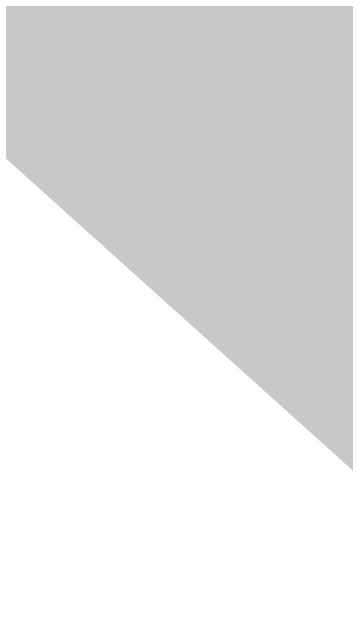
# Paper-space layout '01 Общая пространственная схема' of a CAD drawing. Header units: millimetres. Extents: x 10 to 584, y 10 to 410.
# Drawn here: x 384.016 to 385.396, y 275.307 to 277.84 of the extents above; entities that cross this region are included whole.
import ezdxf

# ---------------------------------------------------------------- set-up
doc = ezdxf.new("R2010")
doc.units = ezdxf.units.MM
doc.layers.add('P_FILL', color=7, linetype='Continuous', lineweight=0, true_color=0xe8e9e2)

psp = doc.layouts.new('01 Общая пространственная схема')

# ---------------------------------------------------------------- hatches: boundary and pattern name
at = {"layer": 'P_FILL', "true_color": 0x675e52}
h = psp.add_hatch(color=7, dxfattribs=at)
h.paths.add_polyline_path([(404.9156, 259.3836), (365.6081, 294.7129), (365.8835, 294.7718), (365.6707, 294.8683), (430.1717, 322.1736), (430.3846, 322.0769), (430.5284, 322.1955), (509.6996, 303.7419), (509.5557, 303.6233), (509.8575, 303.5999), (494.287, 264.8897), (493.9853, 264.913), (494.0279, 264.78), (405.2335, 259.3095), (405.1909, 259.4424), (404.9156, 259.3836)])
h.paths.add_polyline_path([(405.3686, 259.589), (493.7223, 265.0324), (509.2155, 303.5504), (430.4372, 321.9126), (366.2563, 294.7429), (405.3686, 259.589)], flags=0)
at = {"layer": 'P_FILL', "true_color": 0x696054}
psp.add_hatch(color=7, dxfattribs=at).paths.add_polyline_path([(365.3327, 294.1771), (365.6081, 294.7129), (404.9156, 259.3836), (404.6402, 258.8478), (365.3327, 294.1771)])
at = {"layer": 'P_FILL', "true_color": 0x595148}
psp.add_hatch(color=7, dxfattribs=at).paths.add_polyline_path([(365.6081, 293.759), (365.3327, 294.1771), (404.6402, 258.8478), (404.9156, 258.4298), (365.6081, 293.759)])
at = {"layer": 'P_FILL', "true_color": 0xb69e7a}
for points in [[(384.5926, 277.4792), (384.1195, 277.9044), (384.1195, 279.4778), (384.5926, 279.0526), (384.5926, 277.4792)], [(384.5926, 277.4792), (384.5926, 279.0526), (385.065, 278.628), (385.065, 277.0546), (384.5926, 277.4792)], [(385.2599, 276.8794), (385.065, 277.0546), (385.065, 278.628), (385.2599, 278.4529), (385.2599, 276.8794)], [(385.5372, 276.6302), (385.2599, 276.8794), (385.2599, 278.4529), (385.5372, 278.2036), (385.5372, 276.6302)]]:
    psp.add_hatch(color=7, dxfattribs=at).paths.add_polyline_path(points)

doc.saveas('drawing.dxf')
